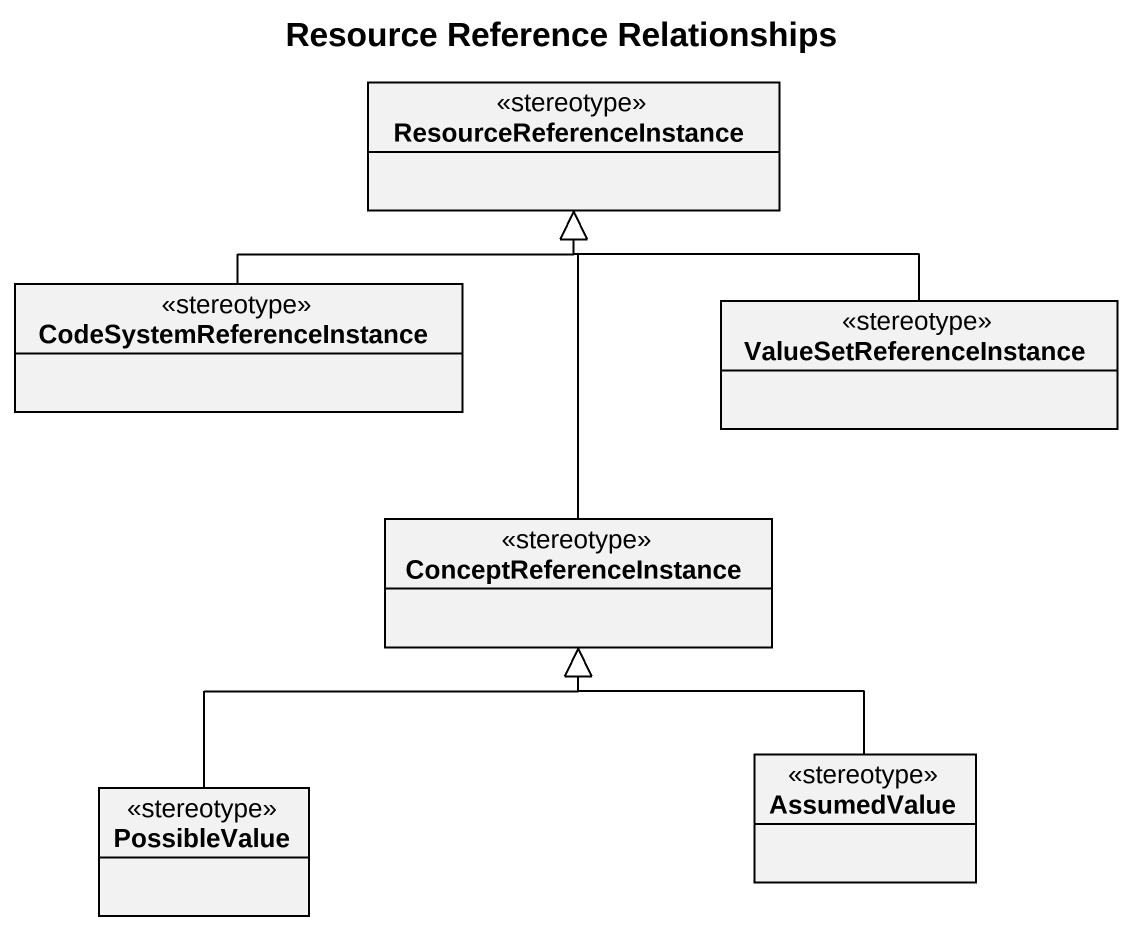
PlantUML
@startuml
title Resource Reference Relationships
hide circle
hide empty members
class ResourceReferenceInstance <<stereotype>>
class CodeSystemReferenceInstance <<stereotype>>
class ValueSetReferenceInstance <<stereotype>>
class ConceptReferenceInstance <<stereotype>>
class PossibleValue <<stereotype>>
class AssumedValue <<stereotype>>
CodeSystemReferenceInstance -up-|> ResourceReferenceInstance
ValueSetReferenceInstance -up-|> ResourceReferenceInstance
ConceptReferenceInstance -up-|> ResourceReferenceInstance
PossibleValue -up-|> ConceptReferenceInstance
AssumedValue -up-|> ConceptReferenceInstance
@enduml
